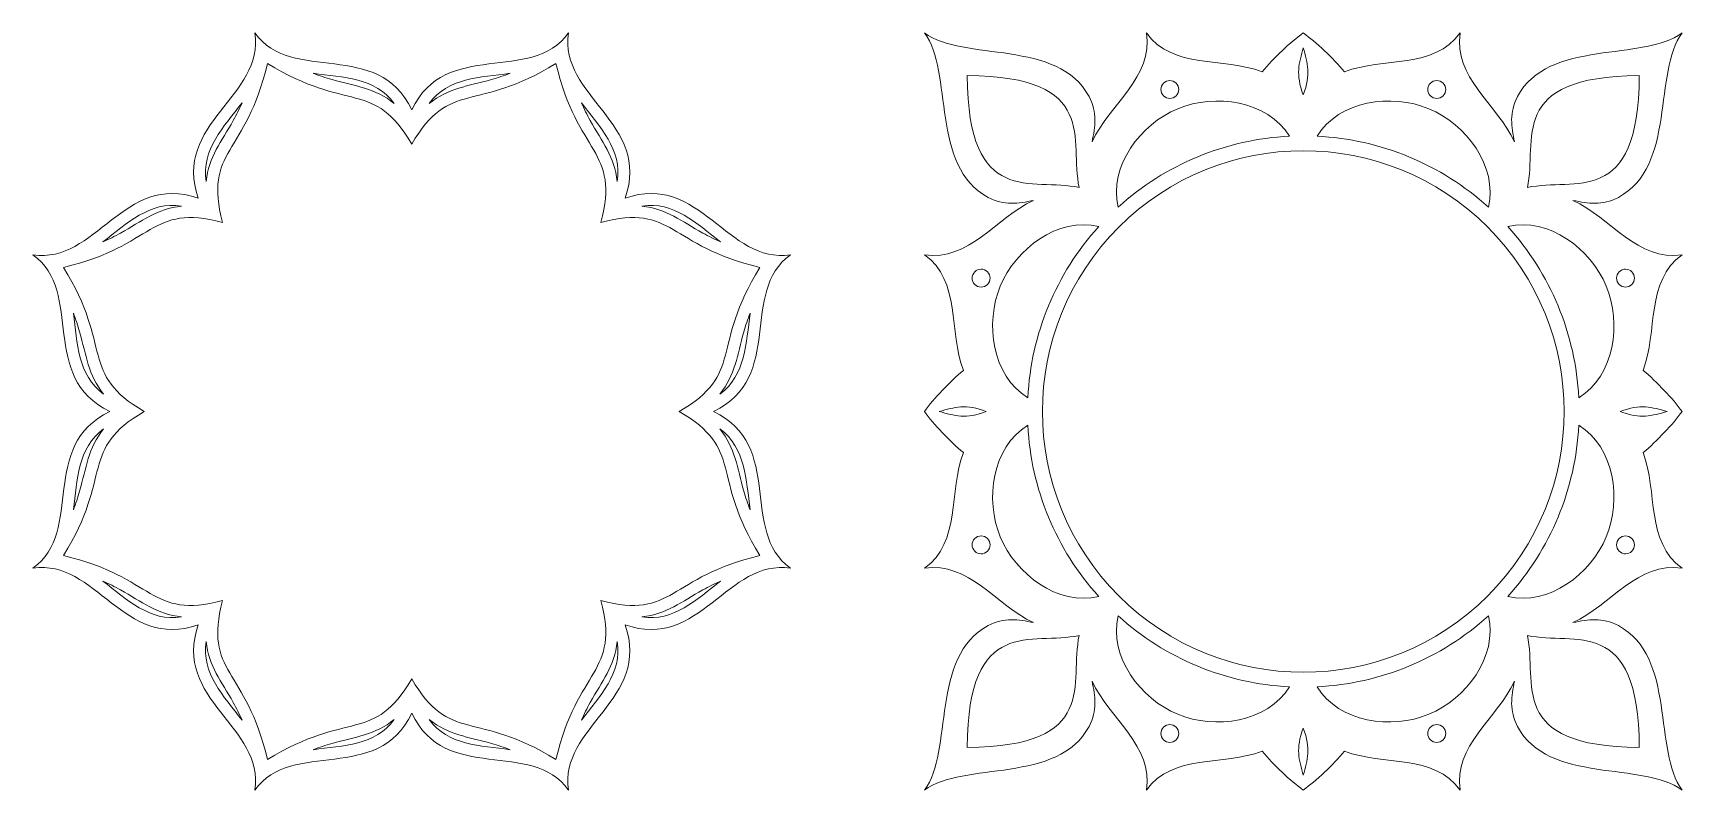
# Model space of a CAD drawing. Header units: millimetres. Extents: x -427 to 427, y -427 to 427.
# Drawn here: x -426 to 127, y 172 to 426 of the extents above; entities that cross this region are included whole.
import ezdxf

# ---------------------------------------------------------------- set-up
doc = ezdxf.new("R2010")
doc.units = ezdxf.units.MM
doc.header["$MEASUREMENT"] = 0
doc.layers.add('layer 1', color=7, linetype='Continuous')

msp = doc.modelspace()

# ---------------------------------------------------------------- linework, layer by layer
at = {"layer": 'layer 1', "color": 250, "lineweight": 9}
for points, knots in [([(-246.4142, 425.8944), (-258.965, 408.5912), (-287.6058, 424.0709), (-299.0192, 400.1108), (-299.0192, 400.1108), (-310.4328, 424.071), (-339.0736, 408.5912), (-351.6244, 425.8944), (-351.6244, 425.8944), (-348.264, 404.7844), (-379.4619, 395.4783), (-370.5902, 370.4652), (-370.5902, 370.4652), (-395.603, 379.337), (-404.9093, 348.1391), (-426.0193, 351.4995), (-426.0193, 351.4995), (-408.7161, 338.9487), (-424.1958, 310.3079), (-400.2357, 298.8945), (-400.2357, 298.8945), (-424.1959, 287.4809), (-408.7161, 258.8401), (-426.0193, 246.2893), (-426.0193, 246.2893), (-404.9093, 249.6497), (-395.6032, 218.4518), (-370.5901, 227.3235), (-370.5901, 227.3235), (-379.4619, 202.3107), (-348.264, 193.0044), (-351.6244, 171.8944), (-351.6244, 171.8944), (-339.0736, 189.1976), (-310.4328, 173.7179), (-299.0194, 197.678), (-299.0194, 197.678), (-287.6058, 173.7178), (-258.965, 189.1976), (-246.4142, 171.8944), (-246.4142, 171.8944), (-249.7746, 193.0044), (-218.5767, 202.3105), (-227.4484, 227.3236), (-227.4484, 227.3236), (-202.4356, 218.4518), (-193.1293, 249.6497), (-172.0193, 246.2893), (-172.0193, 246.2893), (-189.3225, 258.8401), (-173.8428, 287.4809), (-197.8029, 298.8943), (-197.8029, 298.8943), (-173.8427, 310.3079), (-189.3225, 338.9487), (-172.0193, 351.4995), (-172.0193, 351.4995), (-193.1293, 348.1391), (-202.4354, 379.337), (-227.4485, 370.4653), (-227.4485, 370.4653), (-218.5767, 395.4781), (-249.7746, 404.7844), (-246.4142, 425.8944)], [0, 0, 0, 0, 0.05882353, 0.05882353, 0.05882353, 0.05882353, 0.11764706, 0.11764706, 0.11764706, 0.11764706, 0.17647059, 0.17647059, 0.17647059, 0.17647059, 0.23529412, 0.23529412, 0.23529412, 0.23529412, 0.29411765, 0.29411765, 0.29411765, 0.29411765, 0.35294118, 0.35294118, 0.35294118, 0.35294118, 0.41176471, 0.41176471, 0.41176471, 0.41176471, 0.47058824, 0.47058824, 0.47058824, 0.47058824, 0.52941176, 0.52941176, 0.52941176, 0.52941176, 0.58823529, 0.58823529, 0.58823529, 0.58823529, 0.64705882, 0.64705882, 0.64705882, 0.64705882, 0.70588235, 0.70588235, 0.70588235, 0.70588235, 0.76470588, 0.76470588, 0.76470588, 0.76470588, 0.82352941, 0.82352941, 0.82352941, 0.82352941, 0.88235294, 0.88235294, 0.88235294, 0.88235294, 1, 1, 1, 1]), ([(-13.8365, 412.8832), (-27.0002, 417.7835), (-43.8261, 413.705), (-52.6676, 425.8944), (-52.6676, 425.8944), (-50.3059, 411.0584), (-65.0131, 402.0524), (-70.8843, 389.327), (-70.8843, 389.327), (-69.8339, 394.518), (-69.064, 399.1138), (-71.9137, 404.5478), (-71.9137, 404.5478), (-82.1044, 423.9803), (-114.1707, 416.1859), (-127.0623, 425.8945), (-127.0623, 425.8945), (-117.3539, 413.0027), (-125.1483, 380.9365), (-105.7158, 370.7457), (-105.7158, 370.7457), (-100.2818, 367.896), (-95.686, 368.6658), (-90.4949, 369.7163), (-90.4949, 369.7163), (-103.2203, 363.8452), (-112.2264, 349.1378), (-127.0625, 351.4995), (-127.0625, 351.4995), (-114.8731, 342.658), (-118.9515, 325.8321), (-114.0512, 312.6685), (-114.0512, 312.6685), (-118.5457, 308.8851), (-124.0382, 303.1986), (-127.0624, 298.8944), (-127.0624, 298.8944), (-124.0382, 294.5902), (-118.5458, 288.9038), (-114.0513, 285.1204), (-114.0513, 285.1204), (-118.9516, 271.9567), (-114.8731, 255.1308), (-127.0625, 246.2893), (-127.0625, 246.2893), (-112.2265, 248.651), (-103.2205, 233.9438), (-90.4951, 228.0726), (-90.4951, 228.0726), (-95.6861, 229.123), (-100.2819, 229.8929), (-105.7159, 227.0432), (-105.7159, 227.0432), (-125.1484, 216.8525), (-117.354, 184.7862), (-127.0626, 171.8946), (-127.0626, 171.8946), (-114.1708, 181.603), (-82.1046, 173.8086), (-71.9138, 193.2411), (-71.9138, 193.2411), (-69.0641, 198.6752), (-69.8341, 203.2711), (-70.8846, 208.4623), (-70.8846, 208.4623), (-65.0136, 195.7367), (-50.3059, 186.7307), (-52.6676, 171.8944), (-52.6676, 171.8944), (-43.8261, 184.0838), (-27.0002, 180.0054), (-13.8366, 184.9057), (-13.8366, 184.9057), (-10.0532, 180.4112), (-4.3667, 174.9187), (-0.0625, 171.8945), (-0.0625, 171.8945), (4.2417, 174.9187), (9.9281, 180.4111), (13.7115, 184.9056), (13.7115, 184.9056), (26.8752, 180.0053), (43.7011, 184.0838), (52.5426, 171.8944), (52.5426, 171.8944), (50.1809, 186.7304), (64.8881, 195.7364), (70.7593, 208.4618), (70.7593, 208.4618), (69.7089, 203.2708), (68.939, 198.675), (71.7887, 193.241), (71.7887, 193.241), (81.9794, 173.8085), (114.0457, 181.6029), (126.9373, 171.8943), (126.9373, 171.8943), (117.2289, 184.7861), (125.0233, 216.8523), (105.5908, 227.0431), (105.5908, 227.0431), (100.1567, 229.8928), (95.5608, 229.1228), (90.3696, 228.0723), (90.3696, 228.0723), (103.0952, 233.9433), (112.1012, 248.651), (126.9375, 246.2893), (126.9375, 246.2893), (114.7481, 255.1308), (118.8265, 271.9567), (113.9262, 285.1203), (113.9262, 285.1203), (118.4207, 288.9037), (123.9132, 294.5902), (126.9374, 298.8944), (126.9374, 298.8944), (123.9132, 303.1986), (118.4208, 308.885), (113.9263, 312.6684), (113.9263, 312.6684), (118.8266, 325.8321), (114.7481, 342.658), (126.9375, 351.4995), (126.9375, 351.4995), (112.1015, 349.1378), (103.0955, 363.845), (90.3701, 369.7162), (90.3701, 369.7162), (95.5611, 368.6658), (100.1569, 367.8959), (105.5909, 370.7456), (105.5909, 370.7456), (125.0234, 380.9363), (117.229, 413.0026), (126.9376, 425.8942), (126.9376, 425.8942), (114.0458, 416.1858), (81.9796, 423.9802), (71.7888, 404.5477), (71.7888, 404.5477), (68.9391, 399.1137), (69.7089, 394.5179), (70.7594, 389.3268), (70.7594, 389.3268), (64.8883, 402.0522), (50.1809, 411.0583), (52.5426, 425.8944), (52.5426, 425.8944), (43.7011, 413.705), (26.8752, 417.7834), (13.7116, 412.8831), (13.7116, 412.8831), (9.9282, 417.3776), (4.2417, 422.8701), (-0.0625, 425.8943), (-0.0625, 425.8943), (-4.3667, 422.8701), (-10.0531, 417.3777), (-13.8365, 412.8832)], [0, 0, 0, 0, 0.02439024, 0.02439024, 0.02439024, 0.02439024, 0.04878049, 0.04878049, 0.04878049, 0.04878049, 0.07317073, 0.07317073, 0.07317073, 0.07317073, 0.09756098, 0.09756098, 0.09756098, 0.09756098, 0.12195122, 0.12195122, 0.12195122, 0.12195122, 0.14634146, 0.14634146, 0.14634146, 0.14634146, 0.17073171, 0.17073171, 0.17073171, 0.17073171, 0.19512195, 0.19512195, 0.19512195, 0.19512195, 0.2195122, 0.2195122, 0.2195122, 0.2195122, 0.24390244, 0.24390244, 0.24390244, 0.24390244, 0.26829268, 0.26829268, 0.26829268, 0.26829268, 0.29268293, 0.29268293, 0.29268293, 0.29268293, 0.31707317, 0.31707317, 0.31707317, 0.31707317, 0.34146341, 0.34146341, 0.34146341, 0.34146341, 0.36585366, 0.36585366, 0.36585366, 0.36585366, 0.3902439, 0.3902439, 0.3902439, 0.3902439, 0.41463415, 0.41463415, 0.41463415, 0.41463415, 0.43902439, 0.43902439, 0.43902439, 0.43902439, 0.46341463, 0.46341463, 0.46341463, 0.46341463, 0.48780488, 0.48780488, 0.48780488, 0.48780488, 0.51219512, 0.51219512, 0.51219512, 0.51219512, 0.53658537, 0.53658537, 0.53658537, 0.53658537, 0.56097561, 0.56097561, 0.56097561, 0.56097561, 0.58536585, 0.58536585, 0.58536585, 0.58536585, 0.6097561, 0.6097561, 0.6097561, 0.6097561, 0.63414634, 0.63414634, 0.63414634, 0.63414634, 0.65853659, 0.65853659, 0.65853659, 0.65853659, 0.68292683, 0.68292683, 0.68292683, 0.68292683, 0.70731707, 0.70731707, 0.70731707, 0.70731707, 0.73170732, 0.73170732, 0.73170732, 0.73170732, 0.75609756, 0.75609756, 0.75609756, 0.75609756, 0.7804878, 0.7804878, 0.7804878, 0.7804878, 0.80487805, 0.80487805, 0.80487805, 0.80487805, 0.82926829, 0.82926829, 0.82926829, 0.82926829, 0.85365854, 0.85365854, 0.85365854, 0.85365854, 0.87804878, 0.87804878, 0.87804878, 0.87804878, 0.90243902, 0.90243902, 0.90243902, 0.90243902, 0.92682927, 0.92682927, 0.92682927, 0.92682927, 0.95121951, 0.95121951, 0.95121951, 0.95121951, 1, 1, 1, 1]), ([(-0.0621, 405.1756), (-2.702, 411.9882), (-1.4912, 415.7598), (-0.0625, 420.9586), (-0.0625, 420.9586), (1.3663, 415.7598), (2.5774, 411.9882), (-0.0621, 405.1756)], [0, 0, 0, 0, 0.33333333, 0.33333333, 0.33333333, 0.33333333, 1, 1, 1, 1]), ([(-299.0193, 388.6002), (-286.3046, 410.4755), (-277.5503, 398.9665), (-250.6526, 415.6621), (-250.6526, 415.6621), (-243.4385, 384.8369), (-229.1101, 386.7848), (-235.5877, 362.326), (-235.5877, 362.326), (-211.1289, 368.8038), (-213.0767, 354.4753), (-182.2516, 347.2614), (-182.2516, 347.2614), (-198.9471, 320.3634), (-187.4381, 311.609), (-209.3135, 298.8944), (-209.3135, 298.8944), (-187.4382, 286.1797), (-198.9472, 277.4254), (-182.2516, 250.5277), (-182.2516, 250.5277), (-213.0768, 243.3136), (-211.1289, 228.9852), (-235.5877, 235.4628), (-235.5877, 235.4628), (-229.1099, 211.004), (-243.4384, 212.9518), (-250.6523, 182.1267), (-250.6523, 182.1267), (-277.5503, 198.8222), (-286.3047, 187.3132), (-299.0193, 209.1886), (-299.0193, 209.1886), (-311.734, 187.3133), (-320.4883, 198.8223), (-347.386, 182.1267), (-347.386, 182.1267), (-354.6001, 212.9519), (-368.9285, 211.004), (-362.4509, 235.4628), (-362.4509, 235.4628), (-386.9097, 228.985), (-384.9619, 243.3135), (-415.787, 250.5274), (-415.787, 250.5274), (-399.0915, 277.4254), (-410.6005, 286.1798), (-388.7251, 298.8944), (-388.7251, 298.8944), (-410.6004, 311.6091), (-399.0914, 320.3634), (-415.787, 347.2611), (-415.787, 347.2611), (-384.9618, 354.4752), (-386.9097, 368.8036), (-362.4509, 362.326), (-362.4509, 362.326), (-368.9287, 386.7848), (-354.6002, 384.837), (-347.3863, 415.6621), (-347.3863, 415.6621), (-320.4883, 398.9666), (-311.7339, 410.4756), (-299.0193, 388.6002)], [0, 0, 0, 0, 0.05882353, 0.05882353, 0.05882353, 0.05882353, 0.11764706, 0.11764706, 0.11764706, 0.11764706, 0.17647059, 0.17647059, 0.17647059, 0.17647059, 0.23529412, 0.23529412, 0.23529412, 0.23529412, 0.29411765, 0.29411765, 0.29411765, 0.29411765, 0.35294118, 0.35294118, 0.35294118, 0.35294118, 0.41176471, 0.41176471, 0.41176471, 0.41176471, 0.47058824, 0.47058824, 0.47058824, 0.47058824, 0.52941176, 0.52941176, 0.52941176, 0.52941176, 0.58823529, 0.58823529, 0.58823529, 0.58823529, 0.64705882, 0.64705882, 0.64705882, 0.64705882, 0.70588235, 0.70588235, 0.70588235, 0.70588235, 0.76470588, 0.76470588, 0.76470588, 0.76470588, 0.82352941, 0.82352941, 0.82352941, 0.82352941, 0.88235294, 0.88235294, 0.88235294, 0.88235294, 1, 1, 1, 1]), ([(-332.0195, 412.3626), (-322.0389, 410.9894), (-311.2093, 410.9621), (-304.8668, 402.2021), (-304.8668, 402.2021), (-311.3521, 407.4629), (-317.9409, 408.008), (-325.7345, 410.2463), (-325.7345, 410.2463), (-327.8982, 410.8677), (-329.9854, 411.5724), (-332.0195, 412.3626)], [0, 0, 0, 0, 0.25, 0.25, 0.25, 0.25, 0.5, 0.5, 0.5, 0.5, 1, 1, 1, 1]), ([(-266.0193, 412.3625), (-268.0533, 411.5724), (-270.1404, 410.8677), (-272.3041, 410.2463), (-272.3041, 410.2463), (-280.0978, 408.008), (-286.6866, 407.4629), (-293.1718, 402.2021), (-293.1718, 402.2021), (-286.8291, 410.9622), (-275.9998, 410.9894), (-266.0193, 412.3625)], [0, 0, 0, 0, 0.25, 0.25, 0.25, 0.25, 0.5, 0.5, 0.5, 0.5, 1, 1, 1, 1]), ([(-112.7454, 411.5773), (-68.0939, 411.3127), (-78.629, 389.8788), (-75.2146, 374.0466), (-75.2146, 374.0466), (-91.0469, 377.4609), (-112.4808, 366.9258), (-112.7454, 411.5773)], [0, 0, 0, 0, 0.33333333, 0.33333333, 0.33333333, 0.33333333, 1, 1, 1, 1]), ([(-47.586, 405.7869), (-48.22, 407.3176), (-47.4931, 409.0727), (-45.9624, 409.7066), (-45.9624, 409.7066), (-44.4317, 410.3407), (-42.6768, 409.6137), (-42.0427, 408.083), (-42.0427, 408.083), (-41.4088, 406.5525), (-42.1356, 404.7974), (-43.6663, 404.1634), (-43.6663, 404.1634), (-45.1971, 403.5293), (-46.952, 404.2563), (-47.586, 405.7869)], [0, 0, 0, 0, 0.2, 0.2, 0.2, 0.2, 0.4, 0.4, 0.4, 0.4, 0.6, 0.6, 0.6, 0.6, 1, 1, 1, 1]), ([(43.5414, 404.1634), (42.0106, 404.7974), (41.2837, 406.5524), (41.9177, 408.083), (41.9177, 408.083), (42.5518, 409.6137), (44.3068, 410.3407), (45.8374, 409.7066), (45.8374, 409.7066), (47.3682, 409.0726), (48.095, 407.3176), (47.461, 405.7869), (47.461, 405.7869), (46.827, 404.2564), (45.0721, 403.5293), (43.5414, 404.1634)], [0, 0, 0, 0, 0.2, 0.2, 0.2, 0.2, 0.4, 0.4, 0.4, 0.4, 0.6, 0.6, 0.6, 0.6, 1, 1, 1, 1]), ([(75.0897, 374.0465), (78.504, 389.8788), (67.9689, 411.3127), (112.6204, 411.5773), (112.6204, 411.5773), (112.3558, 366.9258), (90.9219, 377.4609), (75.0897, 374.0465)], [0, 0, 0, 0, 0.33333333, 0.33333333, 0.33333333, 0.33333333, 1, 1, 1, 1]), ([(-62.1157, 367.463), (-65.3697, 381.2339), (-54.6241, 395.3137), (-42.1422, 400.4838), (-42.1422, 400.4838), (-29.6603, 405.6539), (-12.1062, 403.2964), (-4.6696, 391.258), (-4.6696, 391.258), (-15.3556, 390.7307), (-25.7525, 388.3739), (-35.4605, 384.3526), (-35.4605, 384.3526), (-45.1684, 380.3315), (-54.1868, 374.6463), (-62.1157, 367.463)], [0, 0, 0, 0, 0.2, 0.2, 0.2, 0.2, 0.4, 0.4, 0.4, 0.4, 0.6, 0.6, 0.6, 0.6, 1, 1, 1, 1]), ([(35.3354, 384.3526), (25.6275, 388.3738), (15.2305, 390.7307), (4.5446, 391.258), (4.5446, 391.258), (11.9812, 403.2964), (29.5354, 405.654), (42.0172, 400.4838), (42.0172, 400.4838), (54.4991, 395.3136), (65.2447, 381.2339), (61.9907, 367.463), (61.9907, 367.463), (54.0617, 374.6463), (45.0435, 380.3315), (35.3354, 384.3526)], [0, 0, 0, 0, 0.2, 0.2, 0.2, 0.2, 0.4, 0.4, 0.4, 0.4, 0.6, 0.6, 0.6, 0.6, 1, 1, 1, 1]), ([(-355.9188, 402.463), (-356.7984, 400.466), (-357.7759, 398.4919), (-358.8665, 396.5226), (-358.8665, 396.5226), (-362.7947, 389.4289), (-367.0683, 384.3845), (-367.9341, 376.0788), (-367.9341, 376.0788), (-369.6434, 386.7581), (-362.0052, 394.4348), (-355.9188, 402.463)], [0, 0, 0, 0, 0.25, 0.25, 0.25, 0.25, 0.5, 0.5, 0.5, 0.5, 1, 1, 1, 1]), ([(-239.1721, 396.5226), (-240.2627, 398.4919), (-241.2403, 400.4661), (-242.1198, 402.4632), (-242.1198, 402.4632), (-236.0335, 394.4348), (-228.3951, 386.7579), (-230.1045, 376.0788), (-230.1045, 376.0788), (-230.9704, 384.3845), (-235.2439, 389.429), (-239.1721, 396.5226)], [0, 0, 0, 0, 0.25, 0.25, 0.25, 0.25, 0.5, 0.5, 0.5, 0.5, 1, 1, 1, 1]), ([(-61.9182, 237.0387), (-96.08, 271.2006), (-96.0801, 326.5881), (-61.9182, 360.7501), (-61.9182, 360.7501), (-27.7563, 394.9119), (27.6312, 394.912), (61.7932, 360.7501), (61.7932, 360.7501), (95.955, 326.5882), (95.9551, 271.2007), (61.7932, 237.0387), (61.7932, 237.0387), (27.6313, 202.8769), (-27.7562, 202.8768), (-61.9182, 237.0387)], [0, 0, 0, 0, 0.2, 0.2, 0.2, 0.2, 0.4, 0.4, 0.4, 0.4, 0.6, 0.6, 0.6, 0.6, 1, 1, 1, 1]), ([(-396.6475, 358.7416), (-398.6168, 357.651), (-400.591, 356.6734), (-402.5881, 355.7939), (-402.5881, 355.7939), (-394.5597, 361.8802), (-386.8828, 369.5186), (-376.2037, 367.8092), (-376.2037, 367.8092), (-384.5094, 366.9433), (-389.5539, 362.6698), (-396.6475, 358.7416)], [0, 0, 0, 0, 0.25, 0.25, 0.25, 0.25, 0.5, 0.5, 0.5, 0.5, 1, 1, 1, 1]), ([(-221.8349, 367.8092), (-211.1556, 369.5185), (-203.4789, 361.8803), (-195.4507, 355.7939), (-195.4507, 355.7939), (-197.4477, 356.6735), (-199.4218, 357.651), (-201.3911, 358.7416), (-201.3911, 358.7416), (-208.4848, 362.6698), (-213.5292, 366.9434), (-221.8349, 367.8092)], [0, 0, 0, 0, 0.25, 0.25, 0.25, 0.25, 0.5, 0.5, 0.5, 0.5, 1, 1, 1, 1]), ([(-101.6519, 340.9741), (-96.4817, 353.456), (-82.402, 364.2016), (-68.6311, 360.9476), (-68.6311, 360.9476), (-75.8144, 353.0186), (-81.4996, 344.0004), (-85.5207, 334.2923), (-85.5207, 334.2923), (-89.5419, 324.5844), (-91.8988, 314.1874), (-92.4261, 303.5015), (-92.4261, 303.5015), (-104.4645, 310.9381), (-106.8221, 328.4923), (-101.6519, 340.9741)], [0, 0, 0, 0, 0.2, 0.2, 0.2, 0.2, 0.4, 0.4, 0.4, 0.4, 0.6, 0.6, 0.6, 0.6, 1, 1, 1, 1]), ([(85.3957, 334.2924), (81.3746, 344.0003), (75.6894, 353.0187), (68.5061, 360.9476), (68.5061, 360.9476), (82.277, 364.2016), (96.3568, 353.456), (101.5269, 340.9741), (101.5269, 340.9741), (106.697, 328.4922), (104.3395, 310.9381), (92.3011, 303.5015), (92.3011, 303.5015), (91.7738, 314.1875), (89.417, 324.5844), (85.3957, 334.2924)], [0, 0, 0, 0, 0.2, 0.2, 0.2, 0.2, 0.4, 0.4, 0.4, 0.4, 0.6, 0.6, 0.6, 0.6, 1, 1, 1, 1]), ([(-110.8747, 344.7943), (-110.2407, 346.3251), (-108.4857, 347.0519), (-106.955, 346.4179), (-106.955, 346.4179), (-105.4245, 345.7839), (-104.6974, 344.029), (-105.3315, 342.4983), (-105.3315, 342.4983), (-105.9655, 340.9675), (-107.7205, 340.2406), (-109.2511, 340.8746), (-109.2511, 340.8746), (-110.7818, 341.5087), (-111.5088, 343.2637), (-110.8747, 344.7943)], [0, 0, 0, 0, 0.2, 0.2, 0.2, 0.2, 0.4, 0.4, 0.4, 0.4, 0.6, 0.6, 0.6, 0.6, 1, 1, 1, 1]), ([(105.2065, 342.4982), (104.5724, 344.029), (105.2994, 345.7839), (106.83, 346.4179), (106.83, 346.4179), (108.3607, 347.0519), (110.1158, 346.325), (110.7497, 344.7943), (110.7497, 344.7943), (111.3838, 343.2636), (110.6568, 341.5087), (109.1261, 340.8746), (109.1261, 340.8746), (107.5956, 340.2407), (105.8405, 340.9675), (105.2065, 342.4982)], [0, 0, 0, 0, 0.2, 0.2, 0.2, 0.2, 0.4, 0.4, 0.4, 0.4, 0.6, 0.6, 0.6, 0.6, 1, 1, 1, 1]), ([(-412.4874, 331.8944), (-411.6973, 329.8604), (-410.9926, 327.7733), (-410.3712, 325.6096), (-410.3712, 325.6096), (-408.1329, 317.8159), (-407.5878, 311.2271), (-402.327, 304.7419), (-402.327, 304.7419), (-411.0871, 311.0846), (-411.1143, 321.9139), (-412.4874, 331.8944)], [0, 0, 0, 0, 0.25, 0.25, 0.25, 0.25, 0.5, 0.5, 0.5, 0.5, 1, 1, 1, 1]), ([(-187.6674, 325.6096), (-187.046, 327.7733), (-186.3413, 329.8605), (-185.5511, 331.8946), (-185.5511, 331.8946), (-186.9243, 321.914), (-186.9516, 311.0844), (-195.7116, 304.7419), (-195.7116, 304.7419), (-190.4508, 311.2272), (-189.9057, 317.816), (-187.6674, 325.6096)], [0, 0, 0, 0, 0.25, 0.25, 0.25, 0.25, 0.5, 0.5, 0.5, 0.5, 1, 1, 1, 1]), ([(-122.1267, 298.8944), (-116.9279, 300.3232), (-113.1563, 301.5343), (-106.3437, 298.8948), (-106.3437, 298.8948), (-113.1563, 296.2549), (-116.9279, 297.4657), (-122.1267, 298.8944)], [0, 0, 0, 0, 0.33333333, 0.33333333, 0.33333333, 0.33333333, 1, 1, 1, 1]), ([(106.2187, 298.894), (113.0313, 301.5339), (116.8029, 300.3231), (122.0017, 298.8944), (122.0017, 298.8944), (116.8029, 297.4656), (113.0313, 296.2545), (106.2187, 298.894)], [0, 0, 0, 0, 0.33333333, 0.33333333, 0.33333333, 0.33333333, 1, 1, 1, 1]), ([(-101.6519, 256.8147), (-106.822, 269.2966), (-104.4645, 286.8507), (-92.4261, 294.2873), (-92.4261, 294.2873), (-91.8988, 283.6013), (-89.542, 273.2044), (-85.5207, 263.4964), (-85.5207, 263.4964), (-81.4996, 253.7885), (-75.8144, 244.7701), (-68.6311, 236.8412), (-68.6311, 236.8412), (-82.402, 233.5872), (-96.4818, 244.3328), (-101.6519, 256.8147)], [0, 0, 0, 0, 0.2, 0.2, 0.2, 0.2, 0.4, 0.4, 0.4, 0.4, 0.6, 0.6, 0.6, 0.6, 1, 1, 1, 1]), ([(85.3957, 263.4965), (89.4169, 273.2044), (91.7738, 283.6014), (92.3011, 294.2873), (92.3011, 294.2873), (104.3395, 286.8507), (106.6971, 269.2965), (101.5269, 256.8147), (101.5269, 256.8147), (96.3567, 244.3328), (82.277, 233.5872), (68.5061, 236.8412), (68.5061, 236.8412), (75.6894, 244.7702), (81.3746, 253.7884), (85.3957, 263.4965)], [0, 0, 0, 0, 0.2, 0.2, 0.2, 0.2, 0.4, 0.4, 0.4, 0.4, 0.6, 0.6, 0.6, 0.6, 1, 1, 1, 1]), ([(-410.3712, 272.1792), (-410.9926, 270.0155), (-411.6973, 267.9283), (-412.4875, 265.8942), (-412.4875, 265.8942), (-411.1143, 275.8748), (-411.087, 286.7044), (-402.327, 293.0469), (-402.327, 293.0469), (-407.5878, 286.5616), (-408.1329, 279.9728), (-410.3712, 272.1792)], [0, 0, 0, 0, 0.25, 0.25, 0.25, 0.25, 0.5, 0.5, 0.5, 0.5, 1, 1, 1, 1]), ([(-185.5512, 265.8944), (-186.3413, 267.9284), (-187.046, 270.0155), (-187.6674, 272.1792), (-187.6674, 272.1792), (-189.9057, 279.9729), (-190.4508, 286.5617), (-195.7116, 293.0469), (-195.7116, 293.0469), (-186.9515, 286.7042), (-186.9243, 275.8749), (-185.5512, 265.8944)], [0, 0, 0, 0, 0.25, 0.25, 0.25, 0.25, 0.5, 0.5, 0.5, 0.5, 1, 1, 1, 1]), ([(-110.8747, 252.9945), (-111.5088, 254.5252), (-110.7818, 256.2801), (-109.2511, 256.9142), (-109.2511, 256.9142), (-107.7206, 257.5481), (-105.9655, 256.8213), (-105.3315, 255.2906), (-105.3315, 255.2906), (-104.6974, 253.7598), (-105.4244, 252.0049), (-106.955, 251.3709), (-106.955, 251.3709), (-108.4857, 250.7369), (-110.2408, 251.4638), (-110.8747, 252.9945)], [0, 0, 0, 0, 0.2, 0.2, 0.2, 0.2, 0.4, 0.4, 0.4, 0.4, 0.6, 0.6, 0.6, 0.6, 1, 1, 1, 1]), ([(106.83, 251.3709), (105.2995, 252.0049), (104.5724, 253.7598), (105.2065, 255.2905), (105.2065, 255.2905), (105.8405, 256.8213), (107.5955, 257.5482), (109.1261, 256.9142), (109.1261, 256.9142), (110.6568, 256.2801), (111.3838, 254.5251), (110.7497, 252.9945), (110.7497, 252.9945), (110.1157, 251.4637), (108.3607, 250.7369), (106.83, 251.3709)], [0, 0, 0, 0, 0.2, 0.2, 0.2, 0.2, 0.4, 0.4, 0.4, 0.4, 0.6, 0.6, 0.6, 0.6, 1, 1, 1, 1]), ([(-402.5879, 241.9949), (-400.5909, 241.1153), (-398.6168, 240.1378), (-396.6475, 239.0472), (-396.6475, 239.0472), (-389.5538, 235.119), (-384.5094, 230.8454), (-376.2037, 229.9796), (-376.2037, 229.9796), (-386.883, 228.2703), (-394.5597, 235.9085), (-402.5879, 241.9949)], [0, 0, 0, 0, 0.25, 0.25, 0.25, 0.25, 0.5, 0.5, 0.5, 0.5, 1, 1, 1, 1]), ([(-201.3911, 239.0472), (-199.4218, 240.1378), (-197.4476, 241.1154), (-195.4505, 241.9949), (-195.4505, 241.9949), (-203.4789, 235.9086), (-211.1558, 228.2702), (-221.8349, 229.9796), (-221.8349, 229.9796), (-213.5292, 230.8455), (-208.4847, 235.119), (-201.3911, 239.0472)], [0, 0, 0, 0, 0.25, 0.25, 0.25, 0.25, 0.5, 0.5, 0.5, 0.5, 1, 1, 1, 1]), ([(-112.7454, 186.2115), (-112.4808, 230.863), (-91.0469, 220.3279), (-75.2147, 223.7423), (-75.2147, 223.7423), (-78.629, 207.91), (-68.0939, 186.4761), (-112.7454, 186.2115)], [0, 0, 0, 0, 0.33333333, 0.33333333, 0.33333333, 0.33333333, 1, 1, 1, 1]), ([(-62.1157, 230.3258), (-54.1867, 223.1425), (-45.1685, 217.4573), (-35.4604, 213.4362), (-35.4604, 213.4362), (-25.7525, 209.415), (-15.3555, 207.0581), (-4.6696, 206.5308), (-4.6696, 206.5308), (-12.1062, 194.4924), (-29.6604, 192.1348), (-42.1422, 197.305), (-42.1422, 197.305), (-54.6241, 202.4752), (-65.3697, 216.5549), (-62.1157, 230.3258)], [0, 0, 0, 0, 0.2, 0.2, 0.2, 0.2, 0.4, 0.4, 0.4, 0.4, 0.6, 0.6, 0.6, 0.6, 1, 1, 1, 1]), ([(4.5446, 206.5308), (15.2306, 207.0581), (25.6275, 209.4149), (35.3355, 213.4362), (35.3355, 213.4362), (45.0434, 217.4573), (54.0618, 223.1425), (61.9907, 230.3258), (61.9907, 230.3258), (65.2447, 216.5549), (54.4991, 202.4751), (42.0172, 197.305), (42.0172, 197.305), (29.5353, 192.1349), (11.9812, 194.4924), (4.5446, 206.5308)], [0, 0, 0, 0, 0.2, 0.2, 0.2, 0.2, 0.4, 0.4, 0.4, 0.4, 0.6, 0.6, 0.6, 0.6, 1, 1, 1, 1]), ([(75.0896, 223.7422), (90.9219, 220.3279), (112.3558, 230.863), (112.6204, 186.2115), (112.6204, 186.2115), (67.9689, 186.4761), (78.504, 207.91), (75.0896, 223.7422)], [0, 0, 0, 0, 0.33333333, 0.33333333, 0.33333333, 0.33333333, 1, 1, 1, 1]), ([(-358.8665, 201.2662), (-357.7759, 199.2969), (-356.7983, 197.3227), (-355.9188, 195.3256), (-355.9188, 195.3256), (-362.0051, 203.354), (-369.6435, 211.0309), (-367.9341, 221.71), (-367.9341, 221.71), (-367.0682, 213.4043), (-362.7947, 208.3598), (-358.8665, 201.2662)], [0, 0, 0, 0, 0.25, 0.25, 0.25, 0.25, 0.5, 0.5, 0.5, 0.5, 1, 1, 1, 1]), ([(-242.1198, 195.3258), (-241.2402, 197.3228), (-240.2627, 199.2969), (-239.1721, 201.2662), (-239.1721, 201.2662), (-235.2439, 208.3599), (-230.9703, 213.4043), (-230.1045, 221.71), (-230.1045, 221.71), (-228.3952, 211.0307), (-236.0334, 203.354), (-242.1198, 195.3258)], [0, 0, 0, 0, 0.25, 0.25, 0.25, 0.25, 0.5, 0.5, 0.5, 0.5, 1, 1, 1, 1]), ([(-332.0193, 185.4263), (-329.9853, 186.2164), (-327.8982, 186.9211), (-325.7345, 187.5425), (-325.7345, 187.5425), (-317.9408, 189.7808), (-311.352, 190.3259), (-304.8668, 195.5867), (-304.8668, 195.5867), (-311.2095, 186.8266), (-322.0388, 186.7994), (-332.0193, 185.4263)], [0, 0, 0, 0, 0.25, 0.25, 0.25, 0.25, 0.5, 0.5, 0.5, 0.5, 1, 1, 1, 1]), ([(-272.3041, 187.5425), (-270.1404, 186.9211), (-268.0532, 186.2164), (-266.0191, 185.4262), (-266.0191, 185.4262), (-275.9997, 186.7994), (-286.8293, 186.8267), (-293.1718, 195.5867), (-293.1718, 195.5867), (-286.6865, 190.3259), (-280.0977, 189.7808), (-272.3041, 187.5425)], [0, 0, 0, 0, 0.25, 0.25, 0.25, 0.25, 0.5, 0.5, 0.5, 0.5, 1, 1, 1, 1]), ([(-45.9624, 188.0822), (-47.4932, 188.7162), (-48.22, 190.4712), (-47.586, 192.0019), (-47.586, 192.0019), (-46.952, 193.5324), (-45.1971, 194.2595), (-43.6664, 193.6254), (-43.6664, 193.6254), (-42.1356, 192.9914), (-41.4087, 191.2364), (-42.0427, 189.7058), (-42.0427, 189.7058), (-42.6768, 188.1751), (-44.4318, 187.4481), (-45.9624, 188.0822)], [0, 0, 0, 0, 0.2, 0.2, 0.2, 0.2, 0.4, 0.4, 0.4, 0.4, 0.6, 0.6, 0.6, 0.6, 1, 1, 1, 1]), ([(41.9177, 189.7058), (41.2838, 191.2363), (42.0106, 192.9914), (43.5413, 193.6254), (43.5413, 193.6254), (45.0721, 194.2595), (46.827, 193.5325), (47.461, 192.0019), (47.461, 192.0019), (48.095, 190.4712), (47.3681, 188.7161), (45.8374, 188.0822), (45.8374, 188.0822), (44.3067, 187.4481), (42.5518, 188.1751), (41.9177, 189.7058)], [0, 0, 0, 0, 0.2, 0.2, 0.2, 0.2, 0.4, 0.4, 0.4, 0.4, 0.6, 0.6, 0.6, 0.6, 1, 1, 1, 1]), ([(-0.0625, 176.8302), (-1.4913, 182.029), (-2.7024, 185.8006), (-0.0629, 192.6132), (-0.0629, 192.6132), (2.577, 185.8006), (1.3662, 182.029), (-0.0625, 176.8302)], [0, 0, 0, 0, 0.33333333, 0.33333333, 0.33333333, 0.33333333, 1, 1, 1, 1])]:
    msp.add_open_spline(points, degree=3, knots=knots, dxfattribs=at)

doc.saveas('drawing.dxf')
